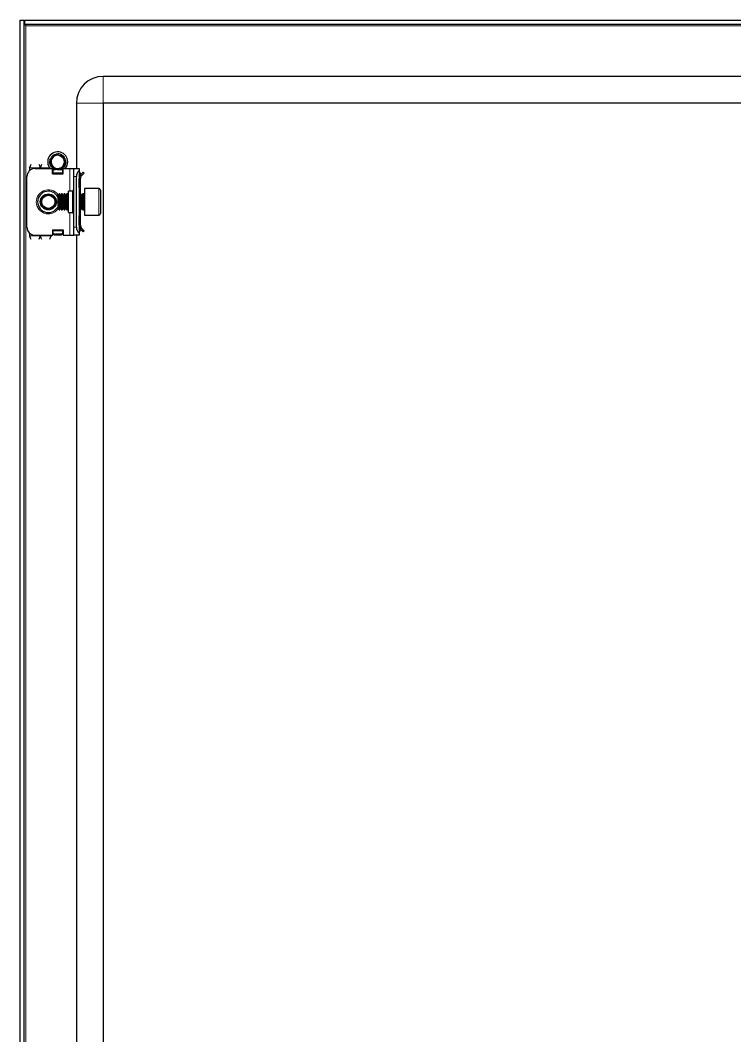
# Model space of a CAD drawing. Header units: millimetres. Extents: x -4 to 1444, y -624 to 1170.
# Drawn here: x 897.6 to 1165.2, y 671.5 to 1051.8 of the extents above; entities that cross this region are included whole.
import ezdxf

# ---------------------------------------------------------------- set-up
doc = ezdxf.new("R2010")
doc.units = ezdxf.units.MM

msp = doc.modelspace()

# ---------------------------------------------------------------- linework, layer by layer
at = {"color": 7, "linetype": 'Continuous', "lineweight": 25}
for p, q in [((897.62, -509.21), (897.62, 1051.79)), ((897.62, 1051.79), (899.12, 1051.79)), ((899.12, -509.21), (899.12, 1051.79)), ((899.32, 1050.29), (899.32, 1051.79)), ((899.32, 1051.79), (1441.92, 1051.79)), ((899.32, 1050.29), (1441.92, 1050.29)), ((1412.62, 1030.79), (928.62, 1030.79)), ((918.62, 1020.79), (918.62, 996.29)), ((928.62, 1020.79), (928.62, -478.21)), ((1412.62, 1020.79), (928.62, 1020.79)), ((909.28, 1000.65), (909.87, 1001.22)), ((909.55, 1000.95), (909.52, 1000.92)), ((910, 1001.31), (910.2, 1001.42)), ((910.18, 1001.41), (910.13, 1001.39)), ((910.18, 1001.34), (910.13, 1001.39)), ((910.18, 1001.41), (910.4, 1001.49)), ((910.36, 1001.51), (910.31, 1001.48)), ((910.55, 1001.59), (910.5, 1001.57)), ((910.55, 1001.59), (910.78, 1001.66)), ((910.74, 1001.65), (910.7, 1001.64)), ((910.93, 1001.71), (910.89, 1001.69)), ((911.82, 1001.78), (911.08, 1001.71)), ((913.32, 1001.26), (913.28, 1001.29)), ((913.49, 1001.14), (913.45, 1001.17)), ((913.64, 1001), (913.61, 1001.04)), ((913.78, 1000.87), (913.75, 1000.9)), ((913.78, 1000.87), (913.9, 1000.73)), ((913.9, 1000.74), (913.88, 1000.76)), ((901.12, 996.54), (901.12, 995.52)), ((908.63, 998.88), (908.62, 998.83)), ((908.63, 998.88), (908.65, 999.13)), ((908.64, 999.09), (908.63, 999.04)), ((908.63, 998.67), (908.65, 998.91)), ((908.63, 998.67), (908.63, 998.63)), ((908.64, 998.48), (908.65, 998.43)), ((908.67, 999.29), (908.66, 999.24)), ((908.67, 998.29), (908.67, 998.24)), ((908.71, 999.49), (908.7, 999.44)), ((908.7, 998.1), (908.71, 998.06)), ((908.71, 999.49), (908.78, 999.72)), ((908.76, 999.68), (908.75, 999.63)), ((908.75, 997.92), (908.76, 997.88)), ((908.81, 997.75), (908.81, 997.74)), ((909.4, 996.77), (909.43, 996.74)), ((909.53, 996.64), (909.57, 996.6)), ((909.68, 996.5), (909.72, 996.47)), ((909.84, 996.37), (909.88, 996.34)), ((913.89, 996.82), (913.73, 996.69)), ((913.92, 999.65), (914.08, 999.24)), ((914.39, 997.67), (914.29, 997.48)), ((914.41, 997.67), (914.3, 997.49)), ((914.46, 997.81), (914.47, 997.85)), ((914.52, 997.99), (914.53, 998.03)), ((914.62, 998.59), (914.56, 998.28)), ((914.56, 998.18), (914.57, 998.23)), ((914.6, 998.38), (914.6, 998.43)), ((914.62, 998.79), (914.62, 998.78)), ((914.62, 998.59), (914.62, 998.64)), ((900.12, 974.29), (900.12, 993.29)), ((903.12, 996.29), (909.62, 996.29)), ((909.62, 994.29), (909.62, 996.29)), ((909.82, 995.5), (909.62, 995.61)), ((909.62, 994.29), (913.62, 994.29)), ((909.82, 994.29), (909.82, 995.5)), ((909.87, 995.91), (910.22, 996.15)), ((910.37, 995.91), (909.87, 995.55)), ((909.87, 995.55), (909.87, 995.91)), ((909.87, 994.64), (909.87, 995.55)), ((909.87, 994.29), (909.87, 994.64)), ((910.02, 996.25), (910.06, 996.23)), ((910.19, 996.15), (910.05, 996.27)), ((910.19, 996.15), (910.2, 996.26)), ((910.19, 996.15), (910.23, 996.13)), ((910.37, 995.91), (910.77, 995.91)), ((910.55, 995.98), (910.59, 995.97)), ((910.73, 995.92), (910.77, 995.91)), ((910.91, 995.87), (910.95, 995.86)), ((912.07, 995.82), (911.89, 995.8)), ((912.22, 995.85), (912.27, 995.86)), ((912.46, 995.91), (912.87, 995.91)), ((913.37, 995.55), (912.87, 995.91)), ((912.97, 996.19), (913.37, 995.91)), ((913.37, 995.91), (913.37, 995.55)), ((913.62, 995.61), (913.37, 995.47)), ((913.37, 995.55), (913.37, 994.64)), ((913.37, 994.64), (913.37, 994.29)), ((913.62, 994.29), (913.62, 996.29)), ((913.62, 996.29), (916.12, 996.29)), ((916.12, 996.29), (917.62, 996.29)), ((917.62, 996.29), (919.62, 996.29)), ((917.62, 993.29), (917.62, 996.29)), ((917.62, 974.29), (917.62, 993.29)), ((918.62, 974.29), (918.62, 993.29)), ((919.62, 996.29), (919.62, 995.52)), ((919.62, 995.52), (919.62, 972.05)), ((919.62, 995.2), (919.83, 994.99)), ((920.12, 992.54), (919.62, 992.54)), ((919.62, 989.04), (919.62, 992.54)), ((920.12, 994.29), (920.12, 993.83)), ((920.12, 989.04), (920.12, 992.54)), ((920.21, 993.95), (921.18, 994.92)), ((920.56, 993.6), (920.21, 993.95)), ((920.56, 993.6), (921.54, 994.57)), ((921.18, 994.92), (921.54, 994.57)), ((920.12, 989.04), (919.62, 989.04)), ((920.12, 986.79), (920.12, 989.04)), ((927.02, 988.79), (921.62, 988.79)), ((921.62, 988.79), (921.62, 981.09)), ((912.18, 986.79), (911.62, 986.23)), ((911.62, 986.23), (911.62, 982.47)), ((912.24, 986.79), (912.18, 986.79)), ((912.18, 986.79), (912.18, 982.17)), ((912.62, 986.23), (912.24, 986.79)), ((912.24, 986.79), (912.24, 986.31)), ((912.24, 986.31), (912.24, 980.79)), ((913.01, 986.79), (912.62, 986.23)), ((912.62, 986.23), (912.62, 985.85)), ((912.62, 985.85), (912.62, 981.34)), ((913.24, 986.79), (913.01, 986.79)), ((913.01, 986.79), (913.01, 986.31)), ((913.01, 986.31), (913.01, 980.79)), ((913.62, 986.23), (913.24, 986.79)), ((913.24, 986.79), (913.24, 986.31)), ((913.24, 986.31), (913.24, 980.79)), ((914.01, 986.79), (913.62, 986.23)), ((913.62, 986.23), (913.62, 985.85)), ((913.62, 985.85), (913.62, 981.34)), ((914.24, 986.79), (914.01, 986.79)), ((914.01, 986.79), (914.01, 986.31)), ((914.01, 986.31), (914.01, 980.79)), ((914.62, 986.23), (914.24, 986.79)), ((914.24, 986.79), (914.24, 986.31)), ((914.24, 986.31), (914.24, 980.79)), ((915.01, 986.79), (914.62, 986.23)), ((914.62, 986.23), (914.62, 985.85)), ((914.62, 985.85), (914.62, 981.34)), ((915.24, 986.79), (915.01, 986.79)), ((915.01, 986.79), (915.01, 986.31)), ((915.01, 986.31), (915.01, 980.79)), ((915.62, 986.23), (915.24, 986.79)), ((915.24, 986.79), (915.24, 986.31)), ((915.24, 986.31), (915.24, 980.79)), ((917.12, 987.79), (915.62, 987.79)), ((915.62, 979.79), (915.62, 987.79)), ((920.01, 986.79), (919.62, 986.23)), ((920.24, 986.79), (920.01, 986.79)), ((920.01, 986.79), (920.01, 986.31)), ((920.01, 986.31), (920.01, 980.79)), ((920.62, 986.23), (920.24, 986.79)), ((920.24, 986.79), (920.24, 986.31)), ((920.24, 986.31), (920.24, 980.79)), ((921.01, 986.79), (920.62, 986.23)), ((920.62, 986.23), (920.62, 985.85)), ((920.62, 985.85), (920.62, 981.34)), ((921.37, 986.79), (921.01, 986.79)), ((921.01, 986.79), (921.01, 986.31)), ((921.01, 986.31), (921.01, 980.79)), ((927.62, 988.19), (927.62, 981.41)), ((911.62, 982.47), (911.62, 981.34)), ((911.62, 981.34), (912.18, 980.79)), ((912.18, 982.17), (912.18, 980.79)), ((912.24, 980.79), (912.62, 981.34)), ((912.62, 981.34), (913.01, 980.79)), ((913.24, 980.79), (913.62, 981.34)), ((913.62, 981.34), (914.01, 980.79)), ((914.24, 980.79), (914.62, 981.34)), ((914.62, 981.34), (915.01, 980.79)), ((915.24, 980.79), (915.62, 981.34)), ((919.62, 981.34), (920.01, 980.79)), ((920.24, 980.79), (920.62, 981.34)), ((920.62, 981.34), (921.01, 980.79)), ((927.62, 981.41), (927.62, 979.39)), ((912.18, 980.79), (912.24, 980.79)), ((913.01, 980.79), (913.24, 980.79)), ((914.01, 980.79), (914.24, 980.79)), ((915.01, 980.79), (915.24, 980.79)), ((915.62, 979.79), (917.12, 979.79)), ((919.62, 978.54), (920.12, 978.54)), ((919.62, 975.04), (919.62, 978.54)), ((920.01, 980.79), (920.24, 980.79)), ((920.12, 978.54), (920.12, 980.79)), ((920.12, 975.04), (920.12, 978.54)), ((921.01, 980.79), (921.37, 980.79)), ((921.62, 981.09), (921.62, 978.79)), ((921.62, 978.79), (927.02, 978.79)), ((917.62, 971.29), (917.62, 974.29)), ((920.12, 975.04), (919.62, 975.04)), ((920.12, 973.29), (920.12, 973.68)), ((920.56, 973.97), (920.21, 973.62)), ((920.21, 973.62), (921.18, 972.65)), ((920.56, 973.97), (921.54, 973)), ((901.12, 972.05), (901.12, 971.04)), ((903.12, 971.29), (909.62, 971.29)), ((909.12, 971.29), (909.12, 971.04)), ((909.62, 973.29), (909.62, 971.29)), ((909.62, 973.29), (913.62, 973.29)), ((909.62, 971.4), (909.82, 971.4)), ((909.82, 971.4), (909.82, 973.29)), ((909.87, 972.93), (909.87, 973.29)), ((909.87, 972.02), (909.87, 972.93)), ((909.87, 971.66), (909.87, 972.02)), ((909.87, 972.02), (910.37, 971.66)), ((910.37, 971.31), (909.87, 971.66)), ((910.37, 971.66), (910.37, 971.31)), ((912.87, 971.66), (910.37, 971.66)), ((912.87, 971.31), (910.37, 971.31)), ((912.87, 971.66), (913.37, 972.02)), ((912.87, 971.31), (912.87, 971.66)), ((913.37, 971.66), (912.87, 971.31)), ((913.37, 973.29), (913.37, 972.93)), ((913.37, 972.93), (913.37, 972.02)), ((913.37, 972.02), (913.37, 971.66)), ((913.62, 973.29), (913.62, 971.29)), ((913.62, 971.29), (916.12, 971.29)), ((916.12, 971.29), (917.62, 971.29)), ((919.62, 971.29), (917.62, 971.29)), ((918.62, 971.29), (918.62, 596.29)), ((919.83, 972.58), (919.62, 972.37)), ((919.62, 972.05), (919.62, 971.29)), ((921.18, 972.65), (921.54, 973))]:
    msp.add_line(p, q, dxfattribs=at)
at = {"color": 8, "linetype": 'Continuous', "lineweight": 18}
for p, q in [((899.72, -507.11), (899.72, 1049.69)), ((899.72, 1049.69), (1441.52, 1049.69)), ((928.62, 1020.79), (928.62, 1030.79)), ((928.62, 1020.79), (918.62, 1020.79)), ((901.12, 996.54), (905.12, 996.54)), ((905.12, 996.54), (908.62, 996.54)), ((913.37, 994.64), (909.87, 994.64)), ((916.12, 987.79), (916.12, 996.29)), ((918.62, 993.29), (917.62, 993.29)), ((919.62, 994.79), (919.83, 994.99)), ((919.62, 994.29), (920.12, 994.29)), ((927.02, 981.09), (927.02, 988.79)), ((917.12, 979.79), (917.12, 987.79)), ((921.37, 980.79), (921.37, 986.79)), ((916.12, 971.29), (916.12, 979.79)), ((927.02, 978.79), (927.02, 981.09)), ((917.62, 974.29), (918.62, 974.29)), ((901.12, 971.04), (905.12, 971.04)), ((909.12, 971.04), (905.12, 971.04)), ((909.87, 972.93), (913.37, 972.93)), ((919.62, 973.29), (920.12, 973.29)), ((919.62, 972.79), (919.83, 972.58))]:
    msp.add_line(p, q, dxfattribs=at)
at = {"color": 7, "linetype": 'Continuous', "lineweight": 25}
for radius in [3, 2.76, 2.45]:
    msp.add_circle((908.12, 983.79), radius, dxfattribs=at)
for centre, radius, start, end in [((928.62, 1020.79), 10, 90, 180), ((911.62, 998.79), 3.75, 0, 221.8103), ((911.62, 998.79), 2.5, 108.5944, 168.5944), ((911.62, 998.79), 2.5, 75.8881, 108.5944), ((911.62, 998.79), 3, 59.9286, 86.2193), ((911.62, 998.79), 3, 360, 40.7437), ((911.62, 998.79), 2.5, 168.5944, 228.5944), ((911.62, 998.79), 2.5, 228.5944, 288.5944), ((911.62, 998.79), 2.5, 288.5944, 348.5944), ((911.62, 998.79), 2.5, 348.5944, 10.5165), ((911.62, 998.79), 3.75, 318.1897, 0), ((903.12, 993.29), 3, 90, 180), ((921.62, 993.29), 3, 131.8103, 180), ((919.12, 994.29), 1, 360, 45), ((927.02, 988.19), 0.6, 0, 90), ((908.12, 983.79), 4, 90, 331.045), ((908.12, 983.79), 4, 28.955, 90), ((917.12, 988.29), 0.5, 270, 0), ((921.37, 987.04), 0.25, 270, 0), ((917.12, 979.29), 0.5, 0, 90), ((921.37, 980.54), 0.25, 360, 90), ((927.02, 979.39), 0.6, 270, 360), ((903.12, 974.29), 3, 180, 270), ((921.62, 974.29), 3, 180, 228.1897), ((919.12, 973.29), 1, 315, 360)]:
    msp.add_arc(centre, radius, start, end, dxfattribs=at)
at = {"color": 8, "linetype": 'Continuous', "lineweight": 18}
for start, end in [(35.4622, 270), (270, 324.5378)]:
    msp.add_arc((908.12, 983.79), 4.5, start, end, dxfattribs=at)
at = {"color": 7, "linetype": 'Continuous', "lineweight": 25}
for points, knots in [([(899.32, 1050.67), (899.31, 1050.71), (899.17, 1051.08), (899.15, 1051.45), (899.12, 1051.79)], [0, 0, 0, 0, 0.09093, 1, 1, 1, 1]), ([(899.72, 1049.69), (899.64, 1049.87), (899.54, 1050.07), (899.47, 1050.27), (899.47, 1050.29)], [0, 0, 0, 0, 0.908361, 1, 1, 1, 1]), ([(910.16, 1001.34), (910.09, 1001.29), (909.74, 1001.06), (909.25, 1000.55), (909.02, 1000), (908.92, 999.75)], [0, 0, 0, 0, 0.128781, 0.613629, 1, 1, 1, 1]), ([(910.83, 1001.16), (910.81, 1001.15), (910.77, 1001.14), (910.69, 1001.12), (910.59, 1001.12), (910.5, 1001.14), (910.41, 1001.16), (910.33, 1001.2), (910.26, 1001.24), (910.2, 1001.29), (910.17, 1001.33), (910.16, 1001.34)], [0, 0, 0, 0, 0.0429601, 0.1733, 0.2742626, 0.4010814, 0.5277159, 0.6542588, 0.7807587, 0.9368521, 1, 1, 1, 1]), ([(910.18, 1001.41), (910.21, 1001.39), (910.26, 1001.36), (910.33, 1001.28), (910.38, 1001.22), (910.39, 1001.18), (910.4, 1001.17)], [0, 0, 0, 0, 0.319514, 0.608493, 0.891527, 1, 1, 1, 1]), ([(910.47, 1001.15), (910.47, 1001.15), (910.47, 1001.18), (910.45, 1001.25), (910.42, 1001.34), (910.37, 1001.42), (910.33, 1001.46), (910.31, 1001.48)], [0, 0, 0, 0, 0.00279, 0.269575, 0.536371, 0.765499, 1, 1, 1, 1]), ([(910.36, 1001.51), (910.39, 1001.48), (910.44, 1001.44), (910.5, 1001.36), (910.55, 1001.28), (910.57, 1001.21), (910.58, 1001.15), (910.58, 1001.13)], [0, 0, 0, 0, 0.234253, 0.442787, 0.646465, 0.841043, 1, 1, 1, 1]), ([(910.61, 1001.13), (910.62, 1001.16), (910.63, 1001.22), (910.62, 1001.32), (910.6, 1001.41), (910.56, 1001.5), (910.52, 1001.54), (910.5, 1001.57)], [0, 0, 0, 0, 0.181695, 0.396783, 0.61186, 0.803681, 1, 1, 1, 1]), ([(910.55, 1001.59), (910.58, 1001.56), (910.63, 1001.51), (910.68, 1001.43), (910.71, 1001.35), (910.72, 1001.27), (910.72, 1001.19), (910.71, 1001.15), (910.71, 1001.13)], [0, 0, 0, 0, 0.208724, 0.39105, 0.568219, 0.73683, 0.894853, 1, 1, 1, 1]), ([(910.73, 1001.13), (910.74, 1001.14), (910.76, 1001.18), (910.77, 1001.26), (910.78, 1001.36), (910.77, 1001.45), (910.74, 1001.55), (910.71, 1001.61), (910.7, 1001.64)], [0, 0, 0, 0, 0.043388, 0.23288, 0.422274, 0.611632, 0.803279, 1, 1, 1, 1]), ([(910.74, 1001.65), (910.77, 1001.63), (910.81, 1001.57), (910.84, 1001.49), (910.86, 1001.4), (910.87, 1001.32), (910.85, 1001.24), (910.84, 1001.19), (910.82, 1001.16), (910.82, 1001.16)], [0, 0, 0, 0, 0.198483, 0.367712, 0.531083, 0.685778, 0.830503, 0.965152, 1, 1, 1, 1]), ([(911.08, 1001.71), (911.08, 1001.69), (911.1, 1001.65), (911.12, 1001.57), (911.12, 1001.49), (911.1, 1001.41), (911.07, 1001.33), (911, 1001.25), (910.91, 1001.19), (910.85, 1001.16), (910.83, 1001.16)], [0, 0, 0, 0, 0.098631, 0.238541, 0.378532, 0.49895, 0.601027, 0.777401, 0.9101, 1, 1, 1, 1]), ([(910.85, 1001.17), (910.86, 1001.2), (910.88, 1001.24), (910.91, 1001.33), (910.93, 1001.43), (910.93, 1001.56), (910.9, 1001.64), (910.89, 1001.69)], [0, 0, 0, 0, 0.13286, 0.29106, 0.491007, 0.69089, 1, 1, 1, 1]), ([(910.93, 1001.71), (910.95, 1001.68), (910.98, 1001.63), (911, 1001.54), (911.01, 1001.46), (911, 1001.38), (910.98, 1001.29), (910.93, 1001.23), (910.91, 1001.19)], [0, 0, 0, 0, 0.16279, 0.324686, 0.479688, 0.626058, 0.76302, 1, 1, 1, 1]), ([(910.93, 1001.2), (910.93, 1001.21), (910.96, 1001.23), (911, 1001.29), (911.04, 1001.37), (911.07, 1001.46), (911.09, 1001.56), (911.09, 1001.64), (911.08, 1001.69), (911.08, 1001.71)], [0, 0, 0, 0, 0.036757, 0.196192, 0.355485, 0.51469, 0.719746, 0.882005, 1, 1, 1, 1]), ([(912.23, 1001.21), (912.52, 1001.16), (912.81, 1001.1), (913.08, 1000.98), (913.09, 1000.97)], [0, 0, 0, 0, 0.965671, 1, 1, 1, 1]), ([(912.23, 1001.21), (912.33, 1001.17), (912.46, 1001.12), (912.59, 1001.04), (912.63, 1001.02)], [0, 0, 0, 0, 0.681733, 1, 1, 1, 1]), ([(912.63, 1001.02), (912.71, 1000.98), (913.03, 1000.82), (913.54, 1000.41), (913.79, 999.91), (913.92, 999.65)], [0, 0, 0, 0, 0.130652, 0.560007, 1, 1, 1, 1]), ([(913.09, 1000.97), (913.09, 1000.99), (913.07, 1001.04), (913.07, 1001.11), (913.07, 1001.2), (913.09, 1001.29), (913.11, 1001.35), (913.13, 1001.38)], [0, 0, 0, 0, 0.113604, 0.31095, 0.508229, 0.75166, 1, 1, 1, 1]), ([(913.14, 1001.37), (913.14, 1001.33), (913.14, 1001.27), (913.11, 1001.17), (913.09, 1001.11), (913.07, 1001.09), (913.07, 1001.08)], [0, 0, 0, 0, 0.357139, 0.680979, 0.998183, 1, 1, 1, 1]), ([(913.08, 1001), (913.11, 1001.01), (913.15, 1001.05), (913.21, 1001.12), (913.25, 1001.2), (913.27, 1001.26), (913.28, 1001.29)], [0, 0, 0, 0, 0.228254, 0.510351, 0.752319, 1, 1, 1, 1]), ([(913.69, 1000.57), (913.68, 1000.56), (913.63, 1000.55), (913.55, 1000.54), (913.45, 1000.56), (913.36, 1000.6), (913.28, 1000.65), (913.19, 1000.73), (913.12, 1000.85), (913.1, 1000.93), (913.09, 1000.97)], [0, 0, 0, 0, 0.073646, 0.169563, 0.351373, 0.438893, 0.519676, 0.682906, 0.8512, 1, 1, 1, 1]), ([(913.32, 1001.26), (913.31, 1001.22), (913.31, 1001.16), (913.27, 1001.06), (913.23, 1000.99), (913.17, 1000.92), (913.13, 1000.9), (913.12, 1000.88)], [0, 0, 0, 0, 0.240212, 0.454711, 0.664287, 0.864517, 1, 1, 1, 1]), ([(913.13, 1000.85), (913.16, 1000.86), (913.21, 1000.88), (913.29, 1000.94), (913.36, 1001.01), (913.41, 1001.09), (913.44, 1001.14), (913.45, 1001.17)], [0, 0, 0, 0, 0.172104, 0.391099, 0.610089, 0.802801, 1, 1, 1, 1]), ([(913.49, 1001.14), (913.48, 1001.1), (913.46, 1001.04), (913.42, 1000.95), (913.37, 1000.88), (913.3, 1000.82), (913.24, 1000.78), (913.2, 1000.77), (913.18, 1000.77)], [0, 0, 0, 0, 0.209239, 0.392702, 0.571062, 0.740844, 0.899958, 1, 1, 1, 1]), ([(913.19, 1000.75), (913.2, 1000.75), (913.25, 1000.75), (913.32, 1000.78), (913.41, 1000.82), (913.49, 1000.88), (913.56, 1000.95), (913.59, 1001.01), (913.61, 1001.04)], [0, 0, 0, 0, 0.0505, 0.241124, 0.431653, 0.622154, 0.808692, 1, 1, 1, 1]), ([(913.64, 1001), (913.63, 1000.97), (913.61, 1000.91), (913.55, 1000.83), (913.49, 1000.77), (913.42, 1000.72), (913.35, 1000.69), (913.29, 1000.68), (913.26, 1000.68), (913.26, 1000.68)], [0, 0, 0, 0, 0.198035, 0.367663, 0.531495, 0.686664, 0.831818, 0.981917, 1, 1, 1, 1]), ([(913.27, 1000.67), (913.27, 1000.67), (913.31, 1000.66), (913.37, 1000.67), (913.46, 1000.69), (913.54, 1000.72), (913.62, 1000.77), (913.69, 1000.83), (913.73, 1000.88), (913.75, 1000.9)], [0, 0, 0, 0, 0.018281, 0.175639, 0.332896, 0.490097, 0.647274, 0.821632, 1, 1, 1, 1]), ([(913.78, 1000.87), (913.77, 1000.84), (913.74, 1000.79), (913.68, 1000.72), (913.61, 1000.67), (913.54, 1000.64), (913.47, 1000.62), (913.4, 1000.61), (913.34, 1000.62), (913.32, 1000.62)], [0, 0, 0, 0, 0.159446, 0.318034, 0.469983, 0.61348, 0.747649, 0.872856, 1, 1, 1, 1]), ([(913.33, 1000.62), (913.37, 1000.61), (913.42, 1000.59), (913.51, 1000.59), (913.58, 1000.6), (913.67, 1000.63), (913.77, 1000.67), (913.84, 1000.73), (913.88, 1000.76)], [0, 0, 0, 0, 0.149407, 0.278563, 0.407661, 0.536722, 0.727045, 1, 1, 1, 1]), ([(913.9, 1000.74), (913.88, 1000.72), (913.85, 1000.67), (913.78, 1000.61), (913.73, 1000.58), (913.7, 1000.57), (913.69, 1000.57)], [0, 0, 0, 0, 0.315056, 0.630194, 0.945514, 1, 1, 1, 1]), ([(913.69, 1000.57), (913.72, 1000.54), (913.96, 1000.32), (914.31, 999.86), (914.55, 999.25), (914.61, 998.9), (914.62, 998.79)], [0, 0, 0, 0, 0.050685, 0.485619, 0.826643, 1, 1, 1, 1]), ([(901.12, 996.54), (901.22, 996.78), (901.41, 997.27), (901.6, 997.66), (901.7, 997.86)], [0, 0, 0, 0, 0.502065, 1, 1, 1, 1]), ([(904.55, 997.85), (904.63, 997.69), (904.81, 997.34), (905, 996.86), (905.11, 996.58), (905.12, 996.54)], [0, 0, 0, 0, 0.4154826, 0.9171518, 1, 1, 1, 1]), ([(905.12, 996.54), (905.22, 996.78), (905.41, 997.27), (905.6, 997.66), (905.7, 997.86)], [0, 0, 0, 0, 0.502065, 1, 1, 1, 1]), ([(908.85, 998.85), (908.83, 998.86), (908.79, 998.86), (908.71, 998.86), (908.65, 998.84), (908.62, 998.83)], [0, 0, 0, 0, 0.236131, 0.613435, 1, 1, 1, 1]), ([(909.02, 998.99), (909.01, 998.99), (908.98, 999.01), (908.91, 999.03), (908.81, 999.05), (908.72, 999.05), (908.66, 999.04), (908.63, 999.04)], [0, 0, 0, 0, 0.050156, 0.304513, 0.55888, 0.776903, 1, 1, 1, 1]), ([(908.63, 998.88), (908.66, 998.9), (908.72, 998.93), (908.82, 998.95), (908.9, 998.95), (908.95, 998.95), (908.97, 998.94)], [0, 0, 0, 0, 0.293779, 0.558982, 0.818494, 1, 1, 1, 1]), ([(909.4, 996.77), (909.28, 996.92), (909, 997.28), (908.71, 997.93), (908.65, 998.44), (908.63, 998.7)], [0, 0, 0, 0, 0.274163, 0.639603, 1, 1, 1, 1]), ([(908.64, 999.09), (908.67, 999.1), (908.74, 999.12), (908.83, 999.14), (908.92, 999.13), (909.01, 999.11), (909.06, 999.09), (909.09, 999.07), (909.09, 999.07)], [0, 0, 0, 0, 0.227908, 0.430276, 0.627707, 0.816134, 0.99284, 1, 1, 1, 1]), ([(908.74, 998.04), (908.72, 998.08), (908.66, 998.23), (908.65, 998.4), (908.64, 998.51)], [0, 0, 0, 0, 0.28291, 1, 1, 1, 1]), ([(909.1, 999.1), (909.08, 999.12), (909.02, 999.16), (908.94, 999.21), (908.84, 999.24), (908.75, 999.25), (908.69, 999.24), (908.66, 999.24)], [0, 0, 0, 0, 0.19243, 0.403622, 0.614801, 0.805152, 1, 1, 1, 1]), ([(908.67, 999.29), (908.7, 999.3), (908.77, 999.32), (908.86, 999.32), (908.95, 999.3), (909.03, 999.27), (909.09, 999.23), (909.13, 999.2), (909.14, 999.19)], [0, 0, 0, 0, 0.205811, 0.38496, 0.558827, 0.724121, 0.878934, 1, 1, 1, 1]), ([(909.13, 999.23), (909.11, 999.26), (909.06, 999.31), (908.98, 999.36), (908.9, 999.41), (908.8, 999.44), (908.73, 999.44), (908.7, 999.44)], [0, 0, 0, 0, 0.183111, 0.381533, 0.579913, 0.787111, 1, 1, 1, 1]), ([(908.71, 999.49), (908.74, 999.49), (908.81, 999.5), (908.9, 999.49), (908.98, 999.46), (909.05, 999.42), (909.11, 999.37), (909.15, 999.33), (909.16, 999.31)], [0, 0, 0, 0, 0.207037, 0.38272, 0.55212, 0.712365, 0.86221, 1, 1, 1, 1]), ([(908.93, 997.49), (908.92, 997.52), (908.82, 997.65), (908.78, 997.81), (908.74, 997.94)], [0, 0, 0, 0, 0.192577, 1, 1, 1, 1]), ([(908.75, 999.62), (908.75, 999.64), (908.77, 999.75), (908.82, 999.86), (908.87, 999.94)], [0, 0, 0, 0, 0.218168, 1, 1, 1, 1]), ([(909.17, 999.32), (909.16, 999.34), (909.13, 999.39), (909.08, 999.46), (909.01, 999.52), (908.92, 999.58), (908.83, 999.62), (908.78, 999.63), (908.75, 999.63)], [0, 0, 0, 0, 0.112687, 0.266978, 0.464332, 0.661607, 0.829157, 1, 1, 1, 1]), ([(908.76, 999.68), (908.79, 999.68), (908.85, 999.67), (908.93, 999.65), (909.01, 999.61), (909.07, 999.57), (909.12, 999.51), (909.16, 999.45), (909.17, 999.41), (909.18, 999.39)], [0, 0, 0, 0, 0.164802, 0.328662, 0.485343, 0.633184, 0.771489, 0.900657, 1, 1, 1, 1]), ([(909.17, 999.28), (909.17, 999.25), (909.15, 999.17), (909.09, 999.07), (909.02, 998.99), (908.96, 998.92), (908.89, 998.87), (908.83, 998.84), (908.8, 998.83), (908.79, 998.82)], [0, 0, 0, 0, 0.125166, 0.336769, 0.488675, 0.640371, 0.791962, 0.943503, 1, 1, 1, 1]), ([(908.79, 998.82), (908.79, 998.75), (908.81, 998.36), (908.99, 997.69), (909.35, 997.21), (909.52, 996.99)], [0, 0, 0, 0, 0.108003, 0.585763, 1, 1, 1, 1]), ([(908.92, 999.75), (908.93, 999.75), (908.96, 999.74), (909.01, 999.72), (909.07, 999.67), (909.12, 999.61), (909.16, 999.54), (909.19, 999.44), (909.18, 999.34), (909.17, 999.29), (909.17, 999.28)], [0, 0, 0, 0, 0.022761, 0.192243, 0.346896, 0.477535, 0.588677, 0.783334, 0.968624, 1, 1, 1, 1]), ([(909.19, 999.35), (909.19, 999.38), (909.17, 999.45), (909.13, 999.53), (909.09, 999.61), (909.03, 999.67), (908.97, 999.72), (908.93, 999.75), (908.92, 999.75)], [0, 0, 0, 0, 0.182737, 0.363423, 0.543947, 0.724373, 0.904747, 1, 1, 1, 1]), ([(909.31, 996.9), (909.27, 996.94), (909.13, 997.08), (909.04, 997.25), (908.98, 997.37)], [0, 0, 0, 0, 0.288707, 1, 1, 1, 1]), ([(909.4, 996.77), (909.41, 996.8), (909.45, 996.85), (909.51, 996.91), (909.58, 996.95), (909.65, 996.98), (909.73, 996.99), (909.79, 997), (909.83, 996.98), (909.84, 996.98)], [0, 0, 0, 0, 0.169226, 0.337427, 0.497935, 0.649179, 0.790582, 0.922688, 1, 1, 1, 1]), ([(909.89, 996.94), (909.88, 996.94), (909.81, 996.95), (909.72, 996.92), (909.61, 996.88), (909.51, 996.83), (909.46, 996.77), (909.43, 996.74)], [0, 0, 0, 0, 0.046579, 0.362688, 0.551736, 0.740753, 1, 1, 1, 1]), ([(909.52, 996.99), (909.53, 996.99), (909.56, 997.01), (909.61, 997.02), (909.7, 997.03), (909.8, 997.02), (909.9, 996.97), (909.95, 996.93), (909.97, 996.91)], [0, 0, 0, 0, 0.045866, 0.230744, 0.387461, 0.658246, 0.861978, 1, 1, 1, 1]), ([(909.89, 996.97), (909.86, 996.98), (909.79, 997.01), (909.7, 997.01), (909.61, 997.01), (909.55, 997), (909.52, 996.99)], [0, 0, 0, 0, 0.251795, 0.502165, 0.752314, 1, 1, 1, 1]), ([(909.53, 996.64), (909.55, 996.67), (909.58, 996.73), (909.63, 996.8), (909.7, 996.85), (909.77, 996.89), (909.84, 996.92), (909.89, 996.92), (909.91, 996.92)], [0, 0, 0, 0, 0.211659, 0.390361, 0.562352, 0.724819, 0.876696, 1, 1, 1, 1]), ([(910.01, 996.87), (910, 996.87), (909.96, 996.87), (909.88, 996.85), (909.79, 996.81), (909.7, 996.76), (909.63, 996.69), (909.59, 996.63), (909.57, 996.6)], [0, 0, 0, 0, 0.05388, 0.236051, 0.418115, 0.600136, 0.797238, 1, 1, 1, 1]), ([(909.68, 996.5), (909.69, 996.53), (909.71, 996.6), (909.76, 996.68), (909.82, 996.75), (909.88, 996.8), (909.95, 996.84), (910, 996.84), (910.03, 996.85)], [0, 0, 0, 0, 0.203485, 0.379971, 0.551008, 0.713426, 0.865499, 1, 1, 1, 1]), ([(910.08, 996.78), (910.08, 996.78), (910.04, 996.77), (909.98, 996.74), (909.89, 996.69), (909.82, 996.62), (909.76, 996.55), (909.73, 996.5), (909.72, 996.47)], [0, 0, 0, 0, 0.002693, 0.20821, 0.413641, 0.619057, 0.807274, 1, 1, 1, 1]), ([(909.84, 996.37), (909.85, 996.41), (909.86, 996.47), (909.9, 996.56), (909.95, 996.64), (910.01, 996.7), (910.06, 996.74), (910.09, 996.75), (910.1, 996.75)], [0, 0, 0, 0, 0.222831, 0.420099, 0.612409, 0.79585, 0.967895, 1, 1, 1, 1]), ([(910.14, 996.65), (910.13, 996.65), (910.09, 996.63), (910.03, 996.57), (909.96, 996.5), (909.91, 996.42), (909.89, 996.37), (909.88, 996.34)], [0, 0, 0, 0, 0.084965, 0.329338, 0.573716, 0.784411, 1, 1, 1, 1]), ([(909.97, 996.91), (909.98, 996.9), (910.02, 996.87), (910.07, 996.81), (910.12, 996.72), (910.15, 996.64), (910.17, 996.55), (910.18, 996.49), (910.18, 996.47)], [0, 0, 0, 0, 0.066273, 0.267344, 0.423096, 0.618734, 0.814089, 1, 1, 1, 1]), ([(910.02, 996.25), (910.02, 996.29), (910.02, 996.36), (910.05, 996.45), (910.1, 996.53), (910.13, 996.58), (910.16, 996.6), (910.16, 996.6)], [0, 0, 0, 0, 0.275174, 0.522846, 0.765225, 0.99702, 1, 1, 1, 1]), ([(910.18, 996.47), (910.16, 996.44), (910.12, 996.4), (910.08, 996.31), (910.06, 996.26), (910.06, 996.23)], [0, 0, 0, 0, 0.36332, 0.677837, 1, 1, 1, 1]), ([(910.26, 996.44), (910.26, 996.44), (910.26, 996.4), (910.25, 996.34), (910.23, 996.25), (910.19, 996.19), (910.17, 996.16)], [0, 0, 0, 0, 0.058255, 0.305509, 0.64716, 1, 1, 1, 1]), ([(910.18, 996.47), (910.24, 996.43), (910.57, 996.25), (911.24, 996.07), (911.86, 996.11), (912.16, 996.18), (912.16, 996.18)], [0, 0, 0, 0, 0.102158, 0.551599, 0.99962, 1, 1, 1, 1]), ([(912.16, 996.18), (912.16, 996.2), (912.19, 996.25), (912.25, 996.32), (912.34, 996.38), (912.4, 996.41), (912.42, 996.42)], [0, 0, 0, 0, 0.153621, 0.528305, 0.811762, 1, 1, 1, 1]), ([(912.3, 996.35), (912.27, 996.33), (912.23, 996.29), (912.18, 996.23), (912.16, 996.19), (912.16, 996.18)], [0, 0, 0, 0, 0.41332, 0.833507, 1, 1, 1, 1]), ([(912.22, 995.85), (912.21, 995.87), (912.19, 995.93), (912.17, 996.01), (912.17, 996.09), (912.18, 996.17), (912.22, 996.26), (912.26, 996.31), (912.29, 996.35)], [0, 0, 0, 0, 0.162579, 0.32416, 0.478216, 0.623372, 0.759205, 1, 1, 1, 1]), ([(912.33, 996.35), (912.33, 996.35), (912.3, 996.3), (912.27, 996.22), (912.24, 996.11), (912.24, 996.02), (912.25, 995.93), (912.26, 995.88), (912.27, 995.86)], [0, 0, 0, 0, 0.001313, 0.309582, 0.493731, 0.677835, 0.837663, 1, 1, 1, 1]), ([(912.41, 995.89), (912.39, 995.92), (912.35, 995.97), (912.32, 996.06), (912.31, 996.15), (912.31, 996.23), (912.33, 996.3), (912.35, 996.36), (912.38, 996.39), (912.38, 996.4)], [0, 0, 0, 0, 0.195461, 0.359649, 0.517607, 0.666788, 0.806268, 0.936243, 1, 1, 1, 1]), ([(912.45, 996.4), (912.44, 996.38), (912.42, 996.32), (912.4, 996.24), (912.39, 996.15), (912.4, 996.03), (912.43, 995.95), (912.45, 995.9)], [0, 0, 0, 0, 0.147065, 0.321231, 0.495346, 0.669443, 1, 1, 1, 1]), ([(912.42, 996.44), (912.44, 996.45), (912.5, 996.48), (912.62, 996.5), (912.74, 996.49), (912.84, 996.46), (912.92, 996.43), (913, 996.38), (913.08, 996.31), (913.12, 996.24), (913.15, 996.2)], [0, 0, 0, 0, 0.072818, 0.228039, 0.393482, 0.487973, 0.582429, 0.703674, 0.824897, 1, 1, 1, 1]), ([(912.42, 996.42), (912.43, 996.42), (912.48, 996.44), (912.56, 996.45), (912.66, 996.45), (912.73, 996.44), (912.77, 996.43), (912.78, 996.42)], [0, 0, 0, 0, 0.099011, 0.388276, 0.61301, 0.895384, 1, 1, 1, 1]), ([(912.6, 995.95), (912.58, 995.98), (912.53, 996.03), (912.49, 996.11), (912.46, 996.19), (912.45, 996.28), (912.45, 996.35), (912.47, 996.39), (912.47, 996.4)], [0, 0, 0, 0, 0.213002, 0.396975, 0.575181, 0.744364, 0.902779, 1, 1, 1, 1]), ([(912.57, 996.44), (912.57, 996.44), (912.56, 996.41), (912.55, 996.33), (912.55, 996.23), (912.57, 996.14), (912.6, 996.05), (912.63, 995.99), (912.65, 995.97)], [0, 0, 0, 0, 0.019058, 0.219488, 0.419831, 0.620151, 0.807785, 1, 1, 1, 1]), ([(912.79, 996.02), (912.77, 996.05), (912.71, 996.09), (912.66, 996.17), (912.62, 996.25), (912.6, 996.34), (912.59, 996.4), (912.6, 996.44), (912.6, 996.44)], [0, 0, 0, 0, 0.218347, 0.41099, 0.598711, 0.777744, 0.945667, 1, 1, 1, 1]), ([(912.7, 996.44), (912.7, 996.42), (912.7, 996.37), (912.71, 996.29), (912.74, 996.19), (912.78, 996.11), (912.82, 996.07), (912.84, 996.04)], [0, 0, 0, 0, 0.114393, 0.350182, 0.585971, 0.790611, 1, 1, 1, 1]), ([(912.98, 996.11), (912.95, 996.13), (912.89, 996.17), (912.83, 996.25), (912.78, 996.32), (912.76, 996.39), (912.75, 996.42), (912.75, 996.43)], [0, 0, 0, 0, 0.2607623, 0.4948046, 0.7237939, 0.9427899, 1, 1, 1, 1]), ([(912.78, 996.42), (912.85, 996.46), (913.17, 996.65), (913.66, 997.11), (913.97, 997.7), (914.06, 998.04), (914.07, 998.1)], [0, 0, 0, 0, 0.104785, 0.513079, 0.918136, 1, 1, 1, 1]), ([(912.87, 996.41), (912.87, 996.39), (912.88, 996.34), (912.91, 996.27), (912.96, 996.19), (913, 996.15), (913.03, 996.13)], [0, 0, 0, 0, 0.154183, 0.462567, 0.728091, 1, 1, 1, 1]), ([(913.16, 996.21), (913.13, 996.23), (913.07, 996.26), (913, 996.33), (912.96, 996.38), (912.95, 996.41)], [0, 0, 0, 0, 0.3628583, 0.6934345, 1, 1, 1, 1]), ([(914.46, 997.81), (914.25, 997.38), (913.94, 996.73), (913.35, 996.34), (913.15, 996.2)], [0, 0, 0, 0, 0.657042, 1, 1, 1, 1]), ([(913.33, 996.32), (913.34, 996.32), (913.35, 996.33), (913.36, 996.34), (913.37, 996.35)], [0, 0, 0, 0, 0.482687, 1, 1, 1, 1]), ([(914.25, 997.4), (914.23, 997.33), (914.09, 996.98), (913.77, 996.67), (913.5, 996.44), (913.45, 996.41)], [0, 0, 0, 0, 0.17549, 0.867074, 1, 1, 1, 1]), ([(913.49, 996.43), (913.49, 996.44), (913.5, 996.45), (913.52, 996.46), (913.52, 996.46)], [0, 0, 0, 0, 0.484546, 1, 1, 1, 1]), ([(914.17, 997.27), (914.15, 997.21), (914.05, 996.92), (913.81, 996.7), (913.6, 996.53)], [0, 0, 0, 0, 0.1718651, 1, 1, 1, 1]), ([(913.63, 996.56), (913.64, 996.56), (913.65, 996.57), (913.66, 996.58), (913.66, 996.59)], [0, 0, 0, 0, 0.485158, 1, 1, 1, 1]), ([(913.77, 996.68), (913.77, 996.69), (913.78, 996.7), (913.79, 996.71), (913.8, 996.72)], [0, 0, 0, 0, 0.4842322, 1, 1, 1, 1]), ([(913.89, 996.82), (913.9, 996.83), (913.91, 996.84), (913.93, 996.86), (913.94, 996.87)], [0, 0, 0, 0, 0.2967964, 1, 1, 1, 1]), ([(914.07, 998.1), (914.07, 998.13), (914.06, 998.19), (914.07, 998.26), (914.07, 998.29)], [0, 0, 0, 0, 0.5444726, 1, 1, 1, 1]), ([(914.07, 998.29), (914.08, 998.3), (914.09, 998.35), (914.11, 998.4), (914.13, 998.44), (914.13, 998.45)], [0, 0, 0, 0, 0.157682, 0.80304, 1, 1, 1, 1]), ([(914.52, 997.99), (914.49, 997.98), (914.42, 997.98), (914.34, 998), (914.26, 998.03), (914.19, 998.07), (914.13, 998.12), (914.09, 998.18), (914.08, 998.22), (914.07, 998.23)], [0, 0, 0, 0, 0.165667, 0.330522, 0.488809, 0.638525, 0.778629, 0.909213, 1, 1, 1, 1]), ([(914.46, 997.81), (914.43, 997.81), (914.37, 997.82), (914.29, 997.85), (914.22, 997.89), (914.17, 997.94), (914.12, 998), (914.09, 998.06), (914.07, 998.12), (914.07, 998.15), (914.07, 998.16)], [0, 0, 0, 0, 0.154027, 0.307095, 0.452862, 0.590123, 0.718565, 0.838856, 0.95247, 1, 1, 1, 1]), ([(914.13, 998.45), (914.14, 998.56), (914.16, 998.83), (914.11, 999.09), (914.08, 999.24)], [0, 0, 0, 0, 0.408521, 1, 1, 1, 1]), ([(914.1, 998.44), (914.11, 998.43), (914.14, 998.39), (914.2, 998.34), (914.29, 998.28), (914.38, 998.25), (914.48, 998.23), (914.54, 998.23), (914.57, 998.23)], [0, 0, 0, 0, 0.069872, 0.258455, 0.446951, 0.635422, 0.81547, 1, 1, 1, 1]), ([(914.56, 998.18), (914.53, 998.17), (914.46, 998.16), (914.37, 998.17), (914.28, 998.19), (914.21, 998.22), (914.14, 998.26), (914.11, 998.3), (914.1, 998.32)], [0, 0, 0, 0, 0.208898, 0.388587, 0.562428, 0.727295, 0.881578, 1, 1, 1, 1]), ([(914.1, 998.29), (914.11, 998.27), (914.14, 998.22), (914.21, 998.16), (914.28, 998.11), (914.36, 998.07), (914.44, 998.04), (914.5, 998.04), (914.53, 998.03)], [0, 0, 0, 0, 0.1372662, 0.3079499, 0.478578, 0.6491848, 0.8228334, 1, 1, 1, 1]), ([(914.1, 998.15), (914.1, 998.14), (914.12, 998.09), (914.18, 998.03), (914.25, 997.96), (914.32, 997.91), (914.4, 997.87), (914.45, 997.85), (914.47, 997.85)], [0, 0, 0, 0, 0.076151, 0.276704, 0.47712, 0.677473, 0.837574, 1, 1, 1, 1]), ([(914.13, 998.5), (914.14, 998.51), (914.16, 998.55), (914.2, 998.59), (914.25, 998.65), (914.32, 998.7), (914.39, 998.74), (914.48, 998.77), (914.55, 998.78), (914.6, 998.78), (914.62, 998.78)], [0, 0, 0, 0, 0.060221, 0.18113, 0.301988, 0.42281, 0.589437, 0.75603, 0.87711, 1, 1, 1, 1]), ([(914.6, 998.38), (914.56, 998.37), (914.5, 998.35), (914.4, 998.34), (914.31, 998.35), (914.23, 998.38), (914.17, 998.41), (914.14, 998.43), (914.13, 998.44)], [0, 0, 0, 0, 0.214065, 0.402363, 0.585629, 0.760234, 0.923894, 1, 1, 1, 1]), ([(914.16, 998.54), (914.18, 998.53), (914.24, 998.49), (914.33, 998.45), (914.42, 998.43), (914.51, 998.42), (914.57, 998.43), (914.6, 998.43)], [0, 0, 0, 0, 0.189173, 0.404697, 0.62022, 0.807935, 1, 1, 1, 1]), ([(914.62, 998.59), (914.58, 998.57), (914.52, 998.55), (914.42, 998.53), (914.33, 998.53), (914.25, 998.54), (914.2, 998.56), (914.18, 998.57)], [0, 0, 0, 0, 0.235039, 0.445532, 0.651268, 0.847853, 1, 1, 1, 1]), ([(914.39, 997.67), (914.37, 997.61), (914.34, 997.49), (914.27, 997.38), (914.24, 997.32)], [0, 0, 0, 0, 0.4624819, 1, 1, 1, 1]), ([(914.27, 998.66), (914.29, 998.65), (914.35, 998.62), (914.44, 998.61), (914.54, 998.62), (914.59, 998.63), (914.62, 998.64)], [0, 0, 0, 0, 0.237597, 0.516729, 0.755527, 1, 1, 1, 1]), ([(914.62, 998.8), (914.59, 998.78), (914.53, 998.74), (914.44, 998.72), (914.38, 998.71), (914.35, 998.71)], [0, 0, 0, 0, 0.371226, 0.708872, 1, 1, 1, 1]), ([(914.56, 998.18), (914.55, 998.13), (914.54, 998.05), (914.5, 997.97), (914.49, 997.95)], [0, 0, 0, 0, 0.657988, 1, 1, 1, 1]), ([(914.62, 998.8), (914.63, 998.74), (914.63, 998.67), (914.61, 998.59), (914.6, 998.56)], [0, 0, 0, 0, 0.659859, 1, 1, 1, 1]), ([(912.22, 995.85), (912.19, 995.84), (911.87, 995.78), (911.23, 995.77), (910.57, 995.95), (910.24, 996.12), (910.17, 996.16)], [0, 0, 0, 0, 0.044285, 0.46488, 0.894202, 1, 1, 1, 1]), ([(911.11, 995.85), (911.06, 995.85), (910.92, 995.86), (910.78, 995.9), (910.69, 995.93)], [0, 0, 0, 0, 0.317385, 1, 1, 1, 1]), ([(911.79, 995.81), (911.72, 995.8), (911.55, 995.77), (911.38, 995.79), (911.28, 995.81)], [0, 0, 0, 0, 0.399625, 1, 1, 1, 1]), ([(912.41, 995.89), (912.42, 995.89), (912.43, 995.9), (912.45, 995.9), (912.45, 995.9)], [0, 0, 0, 0, 0.4789775, 1, 1, 1, 1]), ([(912.79, 996.02), (912.78, 996.01), (912.71, 995.99), (912.65, 995.98), (912.6, 995.97)], [0, 0, 0, 0, 0.301025, 1, 1, 1, 1]), ([(912.6, 995.95), (912.61, 995.95), (912.62, 995.96), (912.64, 995.96), (912.65, 995.97)], [0, 0, 0, 0, 0.4765794, 1, 1, 1, 1]), ([(912.79, 996.02), (912.8, 996.03), (912.82, 996.03), (912.83, 996.04), (912.84, 996.04)], [0, 0, 0, 0, 0.476486, 1, 1, 1, 1]), ([(912.98, 996.11), (912.99, 996.11), (913, 996.12), (913.02, 996.13), (913.03, 996.13)], [0, 0, 0, 0, 0.477867, 1, 1, 1, 1]), ([(913.16, 996.21), (913.17, 996.21), (913.18, 996.22), (913.2, 996.23), (913.2, 996.23)], [0, 0, 0, 0, 0.4801941, 1, 1, 1, 1]), ([(913.33, 996.32), (913.32, 996.31), (913.27, 996.27), (913.21, 996.25), (913.17, 996.24)], [0, 0, 0, 0, 0.2307506, 1, 1, 1, 1]), ([(920.21, 993.95), (920.06, 993.76), (919.75, 993.38), (919.63, 992.86), (919.62, 992.58), (919.62, 992.54)], [0, 0, 0, 0, 0.461863, 0.923726, 1, 1, 1, 1]), ([(920.56, 993.6), (920.44, 993.45), (920.26, 993.22), (920.14, 992.84), (920.13, 992.64), (920.12, 992.54)], [0, 0, 0, 0, 0.485042, 0.738404, 1, 1, 1, 1]), ([(919.62, 975.04), (919.65, 974.79), (919.7, 974.31), (919.99, 973.85), (920.18, 973.65), (920.21, 973.62)], [0, 0, 0, 0, 0.461863, 0.923726, 1, 1, 1, 1]), ([(920.12, 975.04), (920.14, 974.85), (920.18, 974.55), (920.36, 974.2), (920.5, 974.05), (920.56, 973.97)], [0, 0, 0, 0, 0.485042, 0.738404, 1, 1, 1, 1]), ([(901.7, 969.72), (901.62, 969.88), (901.44, 970.23), (901.25, 970.72), (901.14, 971), (901.12, 971.04)], [0, 0, 0, 0, 0.4154826, 0.9171518, 1, 1, 1, 1]), ([(905.12, 971.04), (905.03, 970.79), (904.84, 970.3), (904.65, 969.91), (904.55, 969.71)], [0, 0, 0, 0, 0.502065, 1, 1, 1, 1]), ([(905.7, 969.72), (905.62, 969.88), (905.44, 970.23), (905.25, 970.72), (905.14, 971), (905.12, 971.04)], [0, 0, 0, 0, 0.415483, 0.917152, 1, 1, 1, 1]), ([(909.12, 971.04), (909.03, 970.79), (908.84, 970.3), (908.65, 969.91), (908.55, 969.71)], [0, 0, 0, 0, 0.502065, 1, 1, 1, 1])]:
    msp.add_open_spline(points, degree=3, knots=knots, dxfattribs=at)
msp.add_open_spline([(899.32, 1050.29), (899.36, 1050.28), (899.42, 1050.26), (899.52, 1050.12), (899.62, 1049.92), (899.69, 1049.76), (899.72, 1049.69)], degree=3, dxfattribs=at)

doc.saveas('drawing.dxf')
